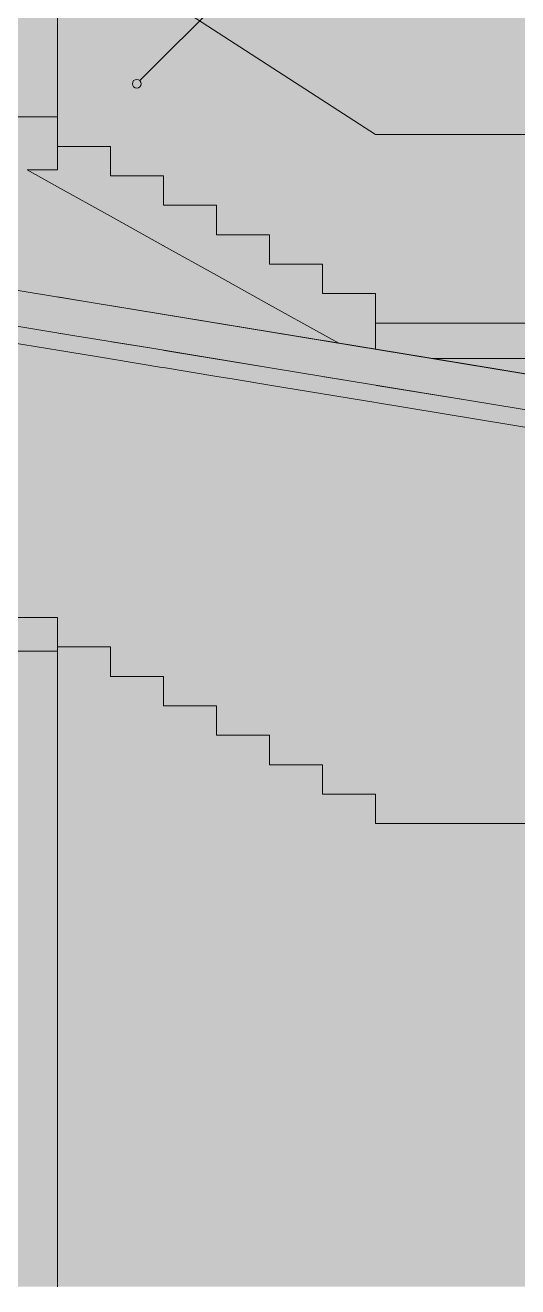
# Model space of a CAD drawing. Header units: centimetres. Extents: x -4381 to 5639, y -3920 to 4826.
# Drawn here: x 137.21 to 139.99, y 1 to 8.14 of the extents above; entities that cross this region are included whole.
import ezdxf
from ezdxf.xclip import XClip

# ---------------------------------------------------------------- set-up
doc = ezdxf.new("R2010")
doc.units = ezdxf.units.CM
doc.header["$MEASUREMENT"] = 0
doc.header["$XCLIPFRAME"] = 0
doc.set_wipeout_variables(frame=1)
doc.linetypes.add('Wipeout_Contour', pattern=[100, 0, -100])
for name, color, linetype in [('0- SITE', 7, 'Continuous'), ('Dalles', 7, 'Continuous'), ('Drawing & Figure', 7, 'Continuous'), ('Mur de clôture', 7, 'Continuous'), ('Structural - Bearing', 7, 'Continuous')]:
    doc.layers.add(name, color=color, linetype=linetype)
for name, color, linetype, lineweight in [('0- SITE_Pen_No__1', 7, 'Continuous', 5), ('00- Texts and Fills_Pen_No__7', 7, 'Continuous', 5), ('0_Pen_No__1', 7, 'Continuous', 5), ('0_Pen_No__2', 8, 'Continuous', 5), ('Dalles_Pen_No__1', 7, 'Continuous', 5), ('Structural - Bearing_Pen_No__1', 7, 'Continuous', 5), ('Structural - Combined_Pen_No__1', 7, 'Continuous', 5), ('Structural - Combined_Pen_No__141', 7, 'Continuous', 5)]:
    doc.layers.add(name, color=color, linetype=linetype, lineweight=lineweight)
for name, color, linetype, lineweight, true_color in [('0- SITE_Pen_No__178', 7, 'Continuous', 5, 0xbda888), ('Dalles_Pen_No__102', 7, 'Continuous', 5, 0xcccccc), ('Structural - Bearing_Pen_No__102', 7, 'Continuous', 5, 0xcccccc), ('Structural - Bearing_Pen_No__178', 7, 'Continuous', 5, 0xbda888), ('Structural - Combined_Pen_No__160', 7, 'Continuous', 5, 0xdae3bb)]:
    doc.layers.add(name, color=color, linetype=linetype, lineweight=lineweight, true_color=true_color)

# ---------------------------------------------------------------- blocks, each defined once
blk = doc.blocks.new('Drawing_11_11', base_point=(474.0779, 10.6179))
at = {"color": 254, "linetype": 'Wipeout_Contour', "lineweight": 0, "ltscale": 688.707078}
blk.add_wipeout([(137.6905, 7.4512), (137.3905, 7.4512), (137.3905, 6.5989), (137.4781, 6.5845), (137.6905, 6.5497)], dxfattribs=at).dxf.layer = 'Dalles'
at = {"color": 254, "linetype": 'Wipeout_Contour', "lineweight": 0, "ltscale": 550.613727}
blk.add_wipeout([(137.3905, 4.6179), (137.6905, 4.6179), (137.6905, 6.347), (137.3905, 6.3963)], dxfattribs=at).dxf.layer = 'Dalles'
at = {"color": 254, "linetype": 'Wipeout_Contour', "lineweight": 0, "ltscale": 567.091491}
blk.add_wipeout([(139.1911, 9.5175), (143.2802, 7.2179), (144.2213, 7.2179), (139.1911, 9.6562)], dxfattribs=at).dxf.layer = 'Mur de clôture'
at = {"layer": 'Dalles_Pen_No__102', "linetype": 'Continuous', "ltscale": 10}
for points in [[(137.6905, 7.4512), (137.3905, 7.4512), (137.3905, 6.5989), (137.4781, 6.5845), (137.6905, 6.5497)], [(137.3905, 4.6179), (137.6905, 4.6179), (137.6905, 6.347), (137.3905, 6.3963)]]:
    blk.add_hatch(color=256, dxfattribs=at).paths.add_polyline_path(points)
at = {"color": 254, "linetype": 'Wipeout_Contour', "lineweight": 0, "ltscale": 546.761722}
blk.add_wipeout([(135.9081, 4.5944), (135.9081, 0.9963), (137.3905, 0.9963), (137.3905, 4.5944)], dxfattribs=at).dxf.layer = '0- SITE'
at = {"color": 254, "linetype": 'Wipeout_Contour', "lineweight": 0, "ltscale": 552.061452}
blk.add_wipeout([(137.9905, 7.2845), (137.6905, 7.2845), (137.6905, 6.5497), (137.9905, 6.5004)], dxfattribs=at).dxf.layer = 'Dalles'
at = {"color": 254, "linetype": 'Wipeout_Contour', "lineweight": 0, "ltscale": 1082.722623}
blk.add_wipeout([(133.3905, 4.7845), (137.3905, 4.7845), (137.3905, 6.3963), (136.3615, 6.5652), (135.2448, 6.7485), (134.1281, 6.9319), (133.6043, 7.0179), (133.3905, 7.0179)], dxfattribs=at).dxf.layer = 'Dalles'
at = {"color": 254, "linetype": 'Wipeout_Contour', "lineweight": 0, "ltscale": 551.797328}
blk.add_wipeout([(137.6905, 4.4512), (137.9905, 4.4512), (137.9905, 6.2978), (137.6905, 6.347)], dxfattribs=at).dxf.layer = 'Dalles'
at = {"layer": '0- SITE_Pen_No__178', "linetype": 'Continuous', "ltscale": 10}
blk.add_hatch(color=256, dxfattribs=at).paths.add_polyline_path([(135.9081, 4.5944), (135.9081, 0.9963), (137.3905, 0.9963), (137.3905, 4.5944)])
at = {"layer": 'Dalles_Pen_No__102', "linetype": 'Continuous', "ltscale": 10}
for points in [[(137.9905, 7.2845), (137.6905, 7.2845), (137.6905, 6.5497), (137.9905, 6.5004)], [(133.3905, 4.7845), (137.3905, 4.7845), (137.3905, 6.3963), (136.3615, 6.5652), (135.2448, 6.7485), (134.1281, 6.9319), (133.6043, 7.0179), (133.3905, 7.0179)], [(137.6905, 4.4512), (137.9905, 4.4512), (137.9905, 6.2978), (137.6905, 6.347)]]:
    blk.add_hatch(color=256, dxfattribs=at).paths.add_polyline_path(points)
at = {"layer": 'Dalles_Pen_No__1', "linetype": 'Continuous', "ltscale": 10}
blk.add_line((137.6905, 7.4512), (137.6905, 7.2845), dxfattribs=at)
at = {"color": 254, "linetype": 'Wipeout_Contour', "lineweight": 0, "ltscale": 812.468273}
blk.add_wipeout([(133.3905, 7.6179), (133.3905, 7.2557), (134.1281, 7.1345), (135.2448, 6.9512), (137.3905, 6.5989), (137.3905, 7.6179)], dxfattribs=at).dxf.layer = 'Dalles'
at = {"color": 254, "linetype": 'Wipeout_Contour', "lineweight": 0, "ltscale": 553.238457}
blk.add_wipeout([(138.2905, 7.1179), (137.9905, 7.1179), (137.9905, 6.5004), (138.2905, 6.4512)], dxfattribs=at).dxf.layer = 'Dalles'
at = {"color": 254, "linetype": 'Wipeout_Contour', "lineweight": 0, "ltscale": 552.981427}
blk.add_wipeout([(137.9905, 4.2845), (138.2905, 4.2845), (138.2905, 6.2485), (137.9905, 6.2978)], dxfattribs=at).dxf.layer = 'Dalles'
at = {"layer": 'Dalles_Pen_No__102', "linetype": 'Continuous', "ltscale": 10}
for points in [[(133.3905, 7.6179), (133.3905, 7.2557), (134.1281, 7.1345), (135.2448, 6.9512), (137.3905, 6.5989), (137.3905, 7.6179)], [(138.2905, 7.1179), (137.9905, 7.1179), (137.9905, 6.5004), (138.2905, 6.4512)], [(137.9905, 4.2845), (138.2905, 4.2845), (138.2905, 6.2485), (137.9905, 6.2978)]]:
    blk.add_hatch(color=256, dxfattribs=at).paths.add_polyline_path(points)
at = {"layer": 'Dalles_Pen_No__1', "linetype": 'Continuous', "ltscale": 10}
blk.add_line((137.9905, 7.2845), (137.9905, 7.1179), dxfattribs=at)
at = {"layer": 'Structural - Combined_Pen_No__1', "linetype": 'Continuous', "ltscale": 10}
for p, q in [((137.3905, 7.3179), (137.3905, 7.4512)), ((137.3905, 7.2224), (137.2186, 7.3179)), ((137.2186, 7.3179), (137.3905, 7.3179)), ((137.6905, 7.0556), (137.3905, 7.2224)), ((137.9905, 6.8888), (137.6905, 7.0556))]:
    blk.add_line(p, q, dxfattribs=at)
at = {"color": 254, "linetype": 'Wipeout_Contour', "lineweight": 0, "ltscale": 554.416194}
blk.add_wipeout([(138.5905, 6.9512), (138.2905, 6.9512), (138.2905, 6.4512), (138.5905, 6.4019)], dxfattribs=at).dxf.layer = 'Dalles'
at = {"color": 254, "linetype": 'Wipeout_Contour', "lineweight": 0, "ltscale": 554.166024}
blk.add_wipeout([(138.2905, 4.1179), (138.5905, 4.1179), (138.5905, 6.1992), (138.2905, 6.2485)], dxfattribs=at).dxf.layer = 'Dalles'
at = {"color": 254, "linetype": 'Wipeout_Contour', "lineweight": 0, "ltscale": 554.330518}
blk.add_wipeout([(137.3905, 8.6845), (139.1905, 7.5179), (139.1905, 9.5179), (137.3905, 9.5179)], dxfattribs=at).dxf.layer = 'Structural - Bearing'
at = {"layer": 'Dalles_Pen_No__102', "linetype": 'Continuous', "ltscale": 10}
for points in [[(138.5905, 6.9512), (138.2905, 6.9512), (138.2905, 6.4512), (138.5905, 6.4019)], [(138.2905, 4.1179), (138.5905, 4.1179), (138.5905, 6.1992), (138.2905, 6.2485)]]:
    blk.add_hatch(color=256, dxfattribs=at).paths.add_polyline_path(points)
at = {"layer": 'Structural - Bearing_Pen_No__178', "linetype": 'Continuous', "ltscale": 10}
blk.add_hatch(color=256, dxfattribs=at).paths.add_polyline_path([(137.3905, 8.6845), (139.1905, 7.5179), (139.1905, 9.5179), (137.3905, 9.5179)])
at = {"layer": 'Dalles_Pen_No__1', "linetype": 'Continuous', "ltscale": 10}
for p, q in [((137.3905, 7.6179), (137.3905, 7.4512)), ((138.2905, 7.1179), (138.2905, 6.9512))]:
    blk.add_line(p, q, dxfattribs=at)
at = {"layer": 'Structural - Combined_Pen_No__1', "linetype": 'Continuous', "ltscale": 10}
for p, q in [((138.2905, 6.9512), (138.2905, 6.9512)), ((138.2905, 6.7221), (137.9905, 6.8888))]:
    blk.add_line(p, q, dxfattribs=at)
at = {"color": 254, "linetype": 'Wipeout_Contour', "lineweight": 0, "ltscale": 555.594815}
blk.add_wipeout([(138.8905, 6.7845), (138.5905, 6.7845), (138.5905, 6.4019), (138.8905, 6.3527)], dxfattribs=at).dxf.layer = 'Dalles'
at = {"color": 254, "linetype": 'Wipeout_Contour', "lineweight": 0, "ltscale": 555.351115}
blk.add_wipeout([(138.5905, 3.9512), (138.8905, 3.9512), (138.8905, 6.15), (138.5905, 6.1992)], dxfattribs=at).dxf.layer = 'Dalles'
at = {"color": 254, "linetype": 'Wipeout_Contour', "lineweight": 0, "ltscale": 707.923322}
blk.add_wipeout([(139.1905, 9.5179), (139.1905, 7.5179), (142.1905, 7.5179), (143.2802, 6.826), (143.2802, 7.2179)], dxfattribs=at).dxf.layer = 'Structural - Bearing'
at = {"layer": 'Dalles_Pen_No__102', "linetype": 'Continuous', "ltscale": 10}
for points in [[(138.8905, 6.7845), (138.5905, 6.7845), (138.5905, 6.4019), (138.8905, 6.3527)], [(138.5905, 3.9512), (138.8905, 3.9512), (138.8905, 6.15), (138.5905, 6.1992)]]:
    blk.add_hatch(color=256, dxfattribs=at).paths.add_polyline_path(points)
at = {"layer": 'Structural - Bearing_Pen_No__178', "linetype": 'Continuous', "ltscale": 10}
blk.add_hatch(color=256, dxfattribs=at).paths.add_polyline_path([(139.1905, 9.5179), (139.1905, 7.5179), (142.1905, 7.5179), (143.2802, 6.826), (143.2802, 7.2179)])
at = {"layer": 'Dalles_Pen_No__1', "linetype": 'Continuous', "ltscale": 10}
blk.add_line((138.5905, 6.9512), (138.5905, 6.7845), dxfattribs=at)
at = {"layer": 'Structural - Combined_Pen_No__1', "linetype": 'Continuous', "ltscale": 10}
blk.add_line((138.5905, 6.5553), (138.2905, 6.7221), dxfattribs=at)
at = {"color": 254, "linetype": 'Wipeout_Contour', "lineweight": 0, "ltscale": 1380.546001}
blk.add_wipeout([(137.3905, 4.6179), (137.3905, 0.9963), (138.5892, 0.9963), (138.5892, 4.1179), (138.2905, 4.1179), (138.2905, 4.2845), (137.9905, 4.2845), (137.9905, 4.4512), (137.6905, 4.4512), (137.6905, 4.6179)], dxfattribs=at).dxf.layer = '0- SITE'
at = {"color": 254, "linetype": 'Wipeout_Contour', "lineweight": 0, "ltscale": 556.774724}
blk.add_wipeout([(138.8905, 6.6179), (138.8905, 6.3527), (139.1905, 6.3034), (139.1905, 6.6179)], dxfattribs=at).dxf.layer = 'Dalles'
at = {"color": 254, "linetype": 'Wipeout_Contour', "lineweight": 0, "ltscale": 556.536698}
blk.add_wipeout([(138.8905, 6.15), (138.8905, 3.7845), (139.1905, 3.7845), (139.1905, 6.1007)], dxfattribs=at).dxf.layer = 'Dalles'
at = {"layer": '0- SITE_Pen_No__178', "linetype": 'Continuous', "ltscale": 10}
blk.add_hatch(color=256, dxfattribs=at).paths.add_polyline_path([(137.3905, 4.6179), (137.3905, 0.9963), (138.5892, 0.9963), (138.5892, 4.1179), (138.2905, 4.1179), (138.2905, 4.2845), (137.9905, 4.2845), (137.9905, 4.4512), (137.6905, 4.4512), (137.6905, 4.6179)])
at = {"layer": 'Dalles_Pen_No__102', "linetype": 'Continuous', "ltscale": 10}
for points in [[(138.8905, 6.6179), (138.8905, 6.3527), (139.1905, 6.3034), (139.1905, 6.6179)], [(138.8905, 6.15), (138.8905, 3.7845), (139.1905, 3.7845), (139.1905, 6.1007)]]:
    blk.add_hatch(color=256, dxfattribs=at).paths.add_polyline_path(points)
at = {"layer": 'Dalles_Pen_No__1', "linetype": 'Continuous', "ltscale": 10}
for p, q in [((138.8905, 6.7845), (138.8905, 6.6179)), ((137.6905, 4.6179), (137.6905, 4.4512)), ((137.9905, 4.4512), (137.6905, 4.4512)), ((137.9905, 4.4512), (137.9905, 4.2845)), ((138.2905, 4.2845), (137.9905, 4.2845)), ((138.2905, 4.2845), (138.2905, 4.1179))]:
    blk.add_line(p, q, dxfattribs=at)
at = {"layer": 'Structural - Combined_Pen_No__1', "linetype": 'Continuous', "ltscale": 10}
for p, q in [((138.8905, 6.3885), (138.5905, 6.5553)), ((138.982, 6.3376), (138.8905, 6.3885))]:
    blk.add_line(p, q, dxfattribs=at)
at = {"color": 254, "linetype": 'Wipeout_Contour', "lineweight": 0, "ltscale": 845.890763}
blk.add_wipeout([(142.1905, 6.4512), (139.1905, 6.4512), (139.1905, 6.3034), (140.8281, 6.0345), (141.9448, 5.8512), (142.1905, 5.8109)], dxfattribs=at).dxf.layer = 'Dalles'
at = {"color": 254, "linetype": 'Wipeout_Contour', "lineweight": 0, "ltscale": 686.24222}
blk.add_wipeout([(137.0905, 4.7845), (137.0905, 4.5944), (137.3905, 4.5944), (137.3905, 4.6179), (137.3905, 4.7845)], dxfattribs=at).dxf.layer = 'Structural - Bearing'
at = {"layer": 'Dalles_Pen_No__102', "linetype": 'Continuous', "ltscale": 10}
blk.add_hatch(color=256, dxfattribs=at).paths.add_polyline_path([(142.1905, 6.4512), (139.1905, 6.4512), (139.1905, 6.3034), (140.8281, 6.0345), (141.9448, 5.8512), (142.1905, 5.8109)])
at = {"layer": 'Structural - Bearing_Pen_No__178', "linetype": 'Continuous', "ltscale": 10}
blk.add_hatch(color=256, dxfattribs=at).paths.add_polyline_path([(137.0905, 4.7845), (137.0905, 4.5944), (137.3905, 4.5944), (137.3905, 4.6179), (137.3905, 4.7845)])
at = {"layer": '0- SITE_Pen_No__1', "linetype": 'Continuous', "ltscale": 10}
blk.add_line((137.3905, 4.6179), (137.3905, 0.9963), dxfattribs=at)
at = {"layer": 'Dalles_Pen_No__1', "linetype": 'Continuous', "ltscale": 10}
for p, q in [((139.1905, 6.6179), (139.1905, 6.4512)), ((137.3905, 4.7845), (133.3905, 4.7845)), ((137.3905, 4.7845), (137.3905, 4.6179)), ((137.6905, 4.6179), (137.3905, 4.6179))]:
    blk.add_line(p, q, dxfattribs=at)
at = {"layer": 'Structural - Bearing_Pen_No__1', "linetype": 'Continuous', "ltscale": 10}
blk.add_line((137.3905, 4.5944), (137.0905, 4.5944), dxfattribs=at)
at = {"layer": 'Structural - Combined_Pen_No__1', "linetype": 'Continuous', "ltscale": 10}
for p, q in [((139.1905, 6.4512), (139.1895, 6.6179)), ((139.1905, 6.3034), (139.1905, 6.4512)), ((142.1905, 6.2512), (139.5085, 6.2512))]:
    blk.add_line(p, q, dxfattribs=at)
at = {"color": 254, "linetype": 'Wipeout_Contour', "lineweight": 0, "ltscale": 985.854108}
blk.add_wipeout([(139.1905, 3.6179), (142.1905, 3.6179), (142.1905, 5.6082), (141.9448, 5.6485), (140.8281, 5.8319), (139.7115, 6.0152), (139.1905, 6.1007)], dxfattribs=at).dxf.layer = 'Dalles'
at = {"layer": 'Dalles_Pen_No__102', "linetype": 'Continuous', "ltscale": 10}
blk.add_hatch(color=256, dxfattribs=at).paths.add_polyline_path([(139.1905, 3.6179), (142.1905, 3.6179), (142.1905, 5.6082), (141.9448, 5.6485), (140.8281, 5.8319), (139.7115, 6.0152), (139.1905, 6.1007)])
at = {"layer": 'Structural - Combined_Pen_No__160', "linetype": 'Continuous', "lineweight": 0, "ltscale": 10, "true_color": 0x6d715d}
blk.add_hatch(color=251, dxfattribs=at).paths.add_polyline_path([(146.4115, 5.1179), (145.2948, 5.3012), (144.1781, 5.4845), (143.0615, 5.6679), (141.9448, 5.8512), (140.8281, 6.0345), (139.7115, 6.2179), (138.5948, 6.4012), (137.4781, 6.5845), (136.3615, 6.7679), (135.2448, 6.9512), (134.1281, 7.1345), (133.0115, 7.3179), (133.0115, 7.0179), (133.2486, 7.0179), (133.6043, 7.0179), (133.8138, 6.9835), (134.1281, 6.9319), (134.5748, 6.8585), (135.2448, 6.7485), (135.6915, 6.6752), (136.3615, 6.5652), (136.8081, 6.4919), (137.4781, 6.3819), (137.9248, 6.3085), (138.5948, 6.1985), (139.0415, 6.1252), (139.7115, 6.0152), (140.1581, 5.9419), (140.8281, 5.8319), (141.2748, 5.7585), (141.9448, 5.6485), (142.3915, 5.5752), (143.0615, 5.4652), (143.5081, 5.3919), (144.1781, 5.2819), (144.6248, 5.2085), (145.2948, 5.0985), (145.7415, 5.0252), (146.4115, 4.9152)])
at = {"layer": 'Structural - Combined_Pen_No__141', "linetype": 'Continuous', "ltscale": 10, "flags": 128}
for points in [[(133.0115, 7.3179), (134.1281, 7.1345), (135.2448, 6.9512), (136.3615, 6.7679), (137.4781, 6.5845), (138.5948, 6.4012), (139.7115, 6.2179), (140.8281, 6.0345), (141.9448, 5.8512), (143.0615, 5.6679), (144.1781, 5.4845), (145.2948, 5.3012), (146.4115, 5.1179)], [(146.4115, 4.9152), (145.7415, 5.0252), (145.2948, 5.0985), (144.6248, 5.2085), (144.1781, 5.2819), (143.5081, 5.3919), (143.0615, 5.4652), (142.3915, 5.5752), (141.9448, 5.6485), (141.2748, 5.7585), (140.8281, 5.8319), (140.1581, 5.9419), (139.7115, 6.0152), (139.0415, 6.1252), (138.5948, 6.1985), (137.9248, 6.3085), (137.4781, 6.3819), (136.8081, 6.4919)]]:
    blk.add_lwpolyline(points, dxfattribs=at)
at = {"color": 254, "linetype": 'Wipeout_Contour', "lineweight": 0, "ltscale": 1392.737071}
blk.add_wipeout([(138.5892, 4.1179), (138.5892, 0.9963), (139.995, 0.9963), (139.995, 3.6179), (139.1905, 3.6179), (139.1905, 3.7845), (138.8905, 3.7845), (138.8905, 3.9512), (138.5905, 3.9512), (138.5905, 4.1179)], dxfattribs=at).dxf.layer = '0- SITE'
at = {"color": 254, "linetype": 'Wipeout_Contour', "lineweight": 0, "ltscale": 7674.14126}
blk.add_wipeout([(130.6905, 10.1845), (128.2905, 10.1845), (128.2905, 9.2845), (130.6905, 9.2845), (130.6905, 9.1179), (130.9905, 9.1179), (130.9905, 8.9512), (131.2905, 8.9512), (131.2905, 8.7845), (131.5905, 8.7845), (131.5905, 8.6179), (131.8905, 8.6179), (131.8905, 8.4512), (132.1905, 8.4512), (132.1905, 8.2845), (132.4905, 8.2845), (132.4905, 8.1179), (132.7905, 8.1179), (132.7905, 7.9512), (133.0905, 7.9512), (133.0905, 7.7845), (133.3905, 7.7845), (133.3905, 7.6179), (137.3905, 7.6179), (137.3905, 7.4512), (137.6905, 7.4512), (137.6905, 7.2845), (137.9905, 7.2845), (137.9905, 7.1179), (138.2905, 7.1179), (138.2905, 6.9512), (138.5905, 6.9512), (138.5905, 6.7845), (138.8905, 6.7845), (138.8905, 6.6179), (139.1905, 6.6179), (139.1905, 6.4512), (142.1905, 6.4512), (142.1905, 6.2845), (142.4905, 6.2845), (142.4905, 6.1179), (142.7905, 6.1179), (142.7905, 5.9512), (143.0905, 5.9512), (143.0905, 5.7845), (143.3905, 5.7845), (143.3905, 5.6179), (143.6905, 5.6179), (143.6905, 5.5646), (144.1781, 5.4845), (144.2905, 5.4661), (144.2905, 6.1845), (142.1905, 7.5179), (139.1905, 7.5179), (137.3905, 8.6845), (133.3905, 8.6845)], dxfattribs=at).dxf.layer = 'Structural - Bearing'
at = {"linetype": 'Continuous', "lineweight": 0, "ltscale": 10, "true_color": 0x000000}
blk.add_hatch(color=18, dxfattribs=at).paths.add_polyline_path([(133.0115, 7.3179), (132.9629, 7.0218), (146.3629, 4.8218), (146.4115, 5.1179)])
at = {"layer": '0- SITE_Pen_No__178', "linetype": 'Continuous', "ltscale": 10}
blk.add_hatch(color=256, dxfattribs=at).paths.add_polyline_path([(138.5892, 4.1179), (138.5892, 0.9963), (139.995, 0.9963), (139.995, 3.6179), (139.1905, 3.6179), (139.1905, 3.7845), (138.8905, 3.7845), (138.8905, 3.9512), (138.5905, 3.9512), (138.5905, 4.1179)])
at = {"layer": '0_Pen_No__1', "linetype": 'Continuous', "lineweight": 0, "ltscale": 10, "true_color": 0xffffff}
blk.add_hatch(color=7, dxfattribs=at).paths.add_polyline_path([(128.2905, 9.2845), (128.2905, 7.3179), (133.0115, 7.3179), (143.6905, 5.5646), (143.6905, 5.6179), (143.3905, 5.6179), (143.3905, 5.7845), (143.0905, 5.7845), (143.0905, 5.9512), (142.7905, 5.9512), (142.7905, 6.1179), (142.4905, 6.1179), (142.4905, 6.2845), (142.1905, 6.2845), (142.1905, 6.4512), (139.1905, 6.4512), (139.1905, 6.6179), (138.8905, 6.6179), (138.8905, 6.7845), (138.5905, 6.7845), (138.5905, 6.9512), (138.2905, 6.9512), (138.2905, 7.1179), (137.9905, 7.1179), (137.9905, 7.2845), (137.6905, 7.2845), (137.6905, 7.4512), (137.3905, 7.4512), (137.3905, 7.6179), (133.3905, 7.6179), (133.3905, 7.7845), (133.0905, 7.7845), (133.0905, 7.9512), (132.7905, 7.9512), (132.7905, 8.1179), (132.4905, 8.1179), (132.4905, 8.2845), (132.1905, 8.2845), (132.1905, 8.4512), (131.8905, 8.4512), (131.8905, 8.6179), (131.5905, 8.6179), (131.5905, 8.7845), (131.2905, 8.7845), (131.2905, 8.9512), (130.9905, 8.9512), (130.9905, 9.1179), (130.6905, 9.1179), (130.6905, 9.2845)])
at = {"layer": '0_Pen_No__2', "linetype": 'Continuous', "ltscale": 10}
blk.add_hatch(color=256, dxfattribs=at).paths.add_polyline_path([(128.2905, 10.6179), (128.2905, 9.2845), (129.1275, 9.2845), (130.6905, 9.2845), (130.6905, 9.1179), (130.9905, 9.1179), (130.9905, 8.9512), (131.2905, 8.9512), (131.2905, 8.7845), (131.5905, 8.7845), (131.5905, 8.6179), (131.8905, 8.6179), (131.8905, 8.4512), (132.1905, 8.4512), (132.1905, 8.2845), (132.4905, 8.2845), (132.4905, 8.1179), (132.7905, 8.1179), (132.7905, 7.9512), (133.0905, 7.9512), (133.0905, 7.7845), (133.3905, 7.7845), (133.3905, 7.6179), (137.3905, 7.6179), (137.3905, 8.6845), (137.3905, 10.6179)])
at = {"layer": 'Structural - Bearing_Pen_No__102', "linetype": 'Continuous', "ltscale": 10}
blk.add_hatch(color=256, dxfattribs=at).paths.add_polyline_path([(130.6905, 10.1845), (128.2905, 10.1845), (128.2905, 9.2845), (130.6905, 9.2845), (130.6905, 9.1179), (130.9905, 9.1179), (130.9905, 8.9512), (131.2905, 8.9512), (131.2905, 8.7845), (131.5905, 8.7845), (131.5905, 8.6179), (131.8905, 8.6179), (131.8905, 8.4512), (132.1905, 8.4512), (132.1905, 8.2845), (132.4905, 8.2845), (132.4905, 8.1179), (132.7905, 8.1179), (132.7905, 7.9512), (133.0905, 7.9512), (133.0905, 7.7845), (133.3905, 7.7845), (133.3905, 7.6179), (137.3905, 7.6179), (137.3905, 7.4512), (137.6905, 7.4512), (137.6905, 7.2845), (137.9905, 7.2845), (137.9905, 7.1179), (138.2905, 7.1179), (138.2905, 6.9512), (138.5905, 6.9512), (138.5905, 6.7845), (138.8905, 6.7845), (138.8905, 6.6179), (139.1905, 6.6179), (139.1905, 6.4512), (142.1905, 6.4512), (142.1905, 6.2845), (142.4905, 6.2845), (142.4905, 6.1179), (142.7905, 6.1179), (142.7905, 5.9512), (143.0905, 5.9512), (143.0905, 5.7845), (143.3905, 5.7845), (143.3905, 5.6179), (143.6905, 5.6179), (143.6905, 5.5646), (144.1781, 5.4845), (144.2905, 5.4661), (144.2905, 6.1845), (142.1905, 7.5179), (139.1905, 7.5179), (137.3905, 8.6845), (133.3905, 8.6845)])
at = {"layer": '00- Texts and Fills_Pen_No__7', "linetype": 'Continuous', "ltscale": 10}
blk.add_line((137.8571, 7.8236), (138.5579, 8.5244), dxfattribs=at)
blk.add_circle((137.8394, 7.8059), 0.025, dxfattribs=at)
at = {"layer": '0_Pen_No__1', "linetype": 'Continuous', "ltscale": 10}
for p, q in [((137.3905, 8.6845), (137.3905, 7.6179)), ((133.3905, 7.6179), (137.3905, 7.6179)), ((137.3905, 7.6179), (133.3905, 7.6179)), ((137.3905, 7.6179), (137.3905, 7.4512)), ((137.3905, 7.4512), (137.6905, 7.4512)), ((137.6905, 7.4512), (137.6905, 7.2845)), ((143.6905, 5.5646), (133.0115, 7.3179)), ((137.6905, 7.2845), (137.9905, 7.2845)), ((137.9905, 7.2845), (137.9905, 7.1179)), ((137.9905, 7.1179), (138.2905, 7.1179)), ((138.2905, 7.1179), (138.2905, 6.9512)), ((138.3905, 6.1331), (133.0115, 7.0179)), ((138.2905, 6.9512), (138.5905, 6.9512)), ((138.5905, 6.9512), (138.5905, 6.7845)), ((138.5905, 6.7845), (138.8905, 6.7845)), ((138.8905, 6.7845), (138.8905, 6.6179)), ((138.8905, 6.6179), (139.1905, 6.6179)), ((139.1905, 6.6179), (139.1905, 6.4512)), ((139.1905, 6.4512), (142.1905, 6.4512)), ((146.1115, 4.8631), (138.3905, 6.1331))]:
    blk.add_line(p, q, dxfattribs=at)
at = {"layer": 'Dalles_Pen_No__1', "linetype": 'Continuous', "ltscale": 10}
for p, q in [((138.5905, 4.1179), (138.2905, 4.1179)), ((138.5905, 4.1179), (138.5905, 3.9512)), ((138.8905, 3.9512), (138.5905, 3.9512)), ((138.8905, 3.9512), (138.8905, 3.7845)), ((139.1905, 3.7845), (138.8905, 3.7845)), ((139.1905, 3.7845), (139.1905, 3.6179))]:
    blk.add_line(p, q, dxfattribs=at)
at = {"layer": 'Structural - Bearing_Pen_No__1', "linetype": 'Continuous', "ltscale": 10}
for p, q in [((139.1905, 7.5179), (137.3905, 8.6845)), ((133.3905, 7.6179), (137.3905, 7.6179)), ((142.1905, 7.5179), (139.1905, 7.5179)), ((137.3905, 7.4512), (137.6905, 7.4512)), ((137.6905, 7.2845), (137.9905, 7.2845)), ((137.9905, 7.1179), (138.2905, 7.1179)), ((138.2905, 6.9512), (138.5905, 6.9512)), ((138.5905, 6.7845), (138.8905, 6.7845)), ((138.8905, 6.6179), (139.1905, 6.6179)), ((139.1905, 6.4512), (142.1905, 6.4512))]:
    blk.add_line(p, q, dxfattribs=at)
at = {"color": 254, "linetype": 'Wipeout_Contour', "lineweight": 0, "ltscale": 561.916269}
blk.add_wipeout([(139.995, 3.6179), (139.995, 0.9963), (140.9115, 0.9963), (140.9115, 3.6179)], dxfattribs=at).dxf.layer = '0- SITE'
at = {"layer": '0- SITE_Pen_No__178', "linetype": 'Continuous', "ltscale": 10}
blk.add_hatch(color=256, dxfattribs=at).paths.add_polyline_path([(139.995, 3.6179), (139.995, 0.9963), (140.9115, 0.9963), (140.9115, 3.6179)])
at = {"layer": '0_Pen_No__1', "linetype": 'Continuous', "lineweight": 0, "ltscale": 10, "true_color": 0x000000}
blk.add_hatch(color=18, dxfattribs=at).paths.add_polyline_path([(101.4427, 0.9963), (149.8555, 0.9963), (149.8555, 5.1762), (146.4115, 5.1179), (146.4115, 4.2179), (146.1115, 3.9235), (146.1115, 4.8631), (138.3905, 6.1331), (133.0115, 7.0179), (117.6905, 7.0179), (117.6905, 10.5562), (117.6905, 10.8179), (117.5395, 11.0562), (117.3595, 11.1444), (116.235, 11.5562), (114.9093, 12.5562), (113.4194, 15.5562), (111.0508, 16.556), (109.6564, 17.0562), (108.5925, 17.0562), (108.5925, 14.0224), (108.2869, 13.7168), (108.2869, 16.8237), (107.6684, 17.0562), (104.3152, 17.8175), (101.4427, 17.9076)])
at = {"layer": 'Dalles_Pen_No__1', "linetype": 'Continuous', "ltscale": 10}
blk.add_line((142.1905, 3.6179), (139.1905, 3.6179), dxfattribs=at)

msp = doc.modelspace()

# ---------------------------------------------------------------- block references
at = {"layer": 'Drawing & Figure', "color": 151, "linetype": 'Continuous', "lineweight": 5, "ltscale": 10, "true_color": 0x80c2ff}
ref = msp.add_blockref('Drawing_11_11', (474.07794, 10.61787), dxfattribs=at)
XClip(ref).set_block_clipping_path([(101.4426918859, 0.9963282177), (149.8554874385, 21.3288080632)])

doc.saveas('drawing.dxf')
